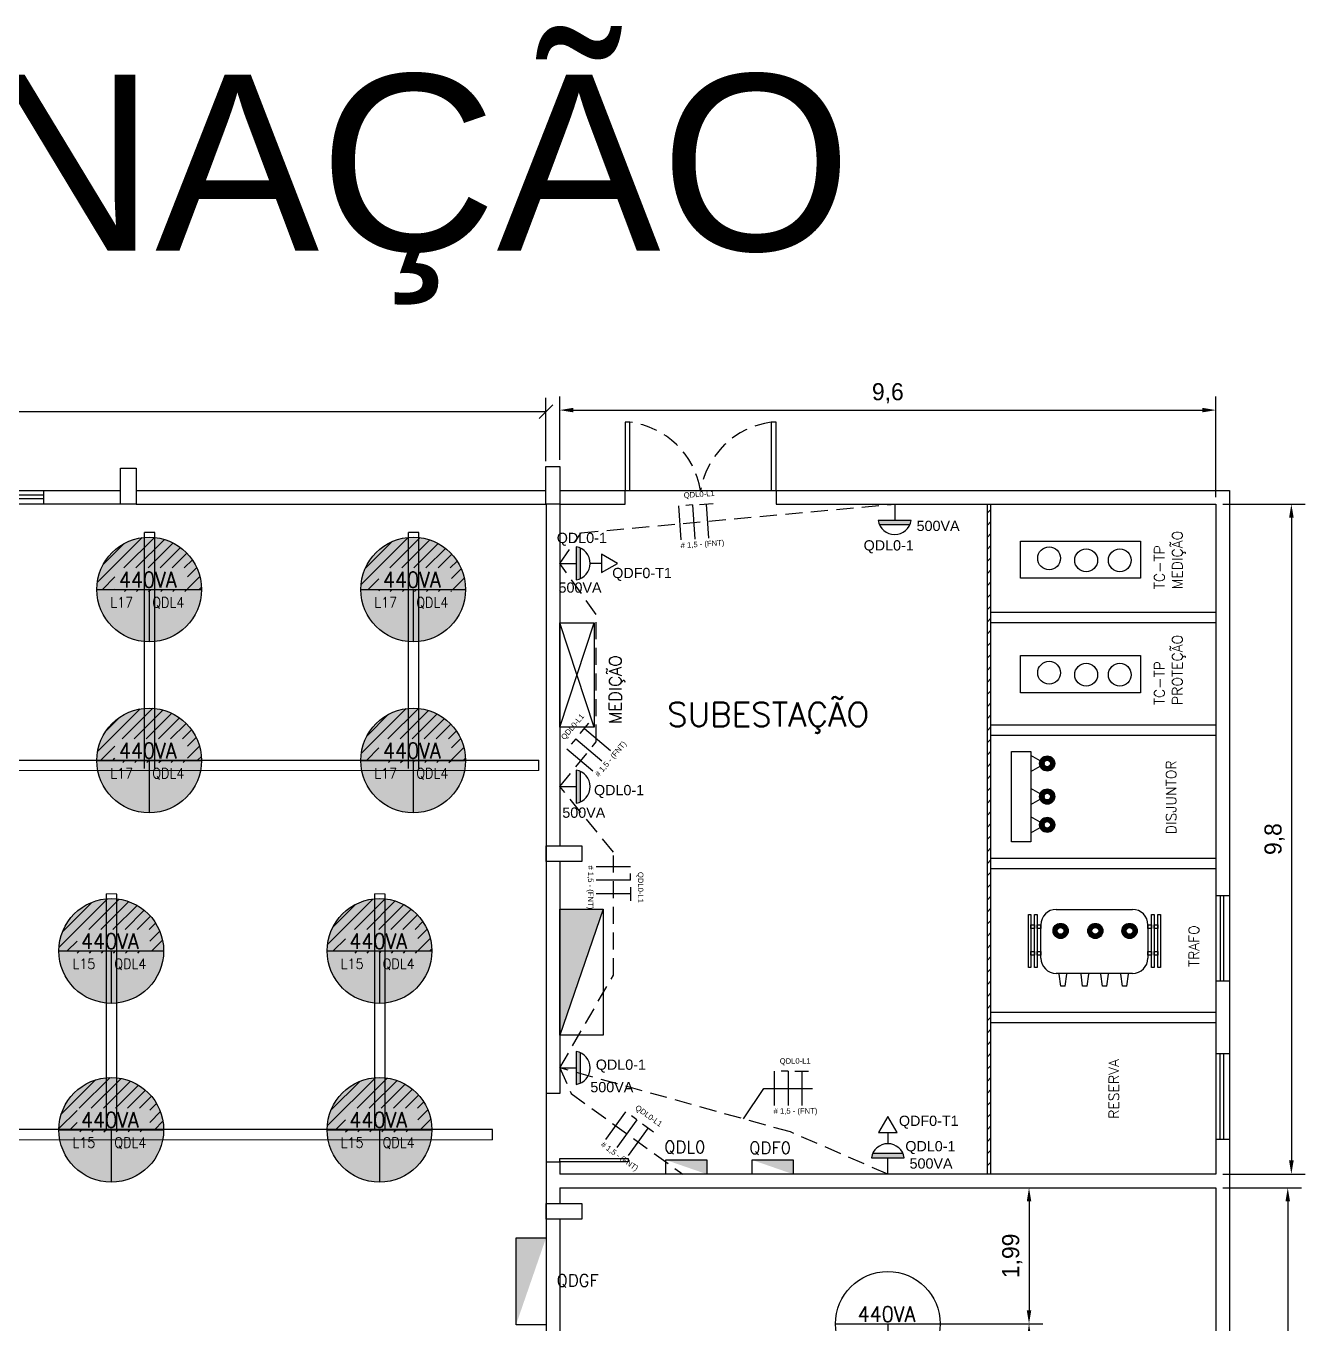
# Model space of a CAD drawing. Extents: x -646 to 641, y -139 to 322.
# Drawn here: x 392.53 to 411.25, y 48.84 to 67.82 of the extents above; entities that cross this region are included whole.
import ezdxf

# ---------------------------------------------------------------- set-up
doc = ezdxf.new("R2010")
doc.units = 0
doc.header["$MEASUREMENT"] = 0
doc.linetypes.add('DASHED2', pattern=[0.375, 0.25, -0.125])
for name, color, linetype in [('_ARQ', 5, 'Continuous'), ('_ARQ-TEXTO', 4, 'Continuous'), ('_COTAS', 4, 'Continuous'), ('_ELT-ELETROCALHAS', 1, 'Continuous'), ('_ELT-LUMINARIAS', 3, 'Continuous'), ('_ELT-MÁQUINAS', 3, 'Continuous'), ('_ELT-PONTO', 2, 'Continuous'), ('_ELT-PONTO-TEXTO', 4, 'Continuous'), ('_ELT_ELETRODUTOS', 6, 'Continuous'), ('ELET_FIAÇÃO', 1, 'Continuous')]:
    doc.layers.add(name, color=color, linetype=linetype)
doc.styles.add('ARIAL', font='arial.ttf')
doc.styles.add('ROMANS', font='romans')
doc.styles.add('textstyle3', font='romans')
doc.styles.add('textstyle4', font='arial.ttf')
doc.styles.add('textstyle6', font='Standard')
doc.dimstyles.new('QCADDimStyle', dxfattribs={"dimscale": 0, "dimtxt": 0.25, "dimasz": 0.2, "dimexe": 0.2, "dimexo": 0.1, "dimgap": 0.1, "dimtad": 1, "dimtxsty": 'Standard', "dimcen": 2.5, "dimadec": 1, "dimazin": 3, "dimtfac": 1, "dimtmove": 2, "dimatfit": 3, "dimarcsym": 0})

# ---------------------------------------------------------------- blocks, each defined once
blk = doc.blocks.new('_OBLIQUE')
at = {"color": 0, "linetype": 'ByBlock'}
blk.add_line((-0.5, -0.5), (0.5, 0.5), dxfattribs=at)
blk = doc.blocks.new('*D35')
at = {"layer": '_COTAS', "color": 0, "linetype": 'Continuous', "lineweight": -2, "transparency": 16777216}
for p, q in [((400.343, 61.476), (400.343, 62.402)), ((409.943, 60.928), (409.943, 62.402)), ((400.543, 62.202), (409.743, 62.202))]:
    blk.add_line(p, q, dxfattribs=at)
at = {"layer": '_COTAS', "color": 0, "linetype": 'Continuous', "transparency": 16777216}
for points in [[(400.543, 62.236), (400.543, 62.169), (400.343, 62.202)], [(409.743, 62.236), (409.743, 62.169), (409.943, 62.202)]]:
    blk.add_solid(points, dxfattribs=at)
at = {"layer": 'DEFPOINTS', "color": 0, "linetype": 'Continuous', "transparency": 16777216}
for p in [(409.943, 62.202), (400.343, 61.376), (409.943, 60.828)]:
    blk.add_point(p, dxfattribs=at)
at = {"layer": '_COTAS', "color": 0, "linetype": 'Continuous', "transparency": 16777216, "insert": (405.143, 62.448), "char_height": 0.25, "attachment_point": 5}
blk.add_mtext('9,6', dxfattribs=at)
blk = doc.blocks.new('*D36')
at = {"layer": '_COTAS', "color": 0, "linetype": 'Continuous', "lineweight": -2, "transparency": 16777216}
for p, q in [((410.043, 60.828), (411.247, 60.828)), ((411.047, 60.628), (411.047, 51.228)), ((410.043, 51.028), (411.247, 51.028))]:
    blk.add_line(p, q, dxfattribs=at)
at = {"layer": '_COTAS', "color": 0, "linetype": 'Continuous', "transparency": 16777216}
for points in [[(411.014, 60.628), (411.081, 60.628), (411.047, 60.828)], [(411.014, 51.228), (411.081, 51.228), (411.047, 51.028)]]:
    blk.add_solid(points, dxfattribs=at)
at = {"layer": 'DEFPOINTS', "color": 0, "linetype": 'Continuous', "transparency": 16777216}
for p in [(409.943, 60.828), (409.943, 51.028), (411.047, 51.028)]:
    blk.add_point(p, dxfattribs=at)
at = {"layer": '_COTAS', "color": 0, "linetype": 'Continuous', "transparency": 16777216, "insert": (410.802, 55.928), "char_height": 0.25, "attachment_point": 5, "rotation": 90}
blk.add_mtext('9,8', dxfattribs=at)
blk = doc.blocks.new('*D37')
at = {"layer": '_COTAS', "color": 0, "linetype": 'Continuous', "lineweight": -2, "transparency": 16777216}
for p, q in [((410.043, 50.828), (411.194, 50.828)), ((410.994, 50.628), (410.994, 35.111)), ((410.043, 34.911), (411.194, 34.911))]:
    blk.add_line(p, q, dxfattribs=at)
at = {"layer": '_COTAS', "color": 0, "linetype": 'Continuous', "transparency": 16777216}
for points in [[(410.961, 50.628), (411.028, 50.628), (410.994, 50.828)], [(410.961, 35.111), (411.028, 35.111), (410.994, 34.911)]]:
    blk.add_solid(points, dxfattribs=at)
at = {"layer": 'DEFPOINTS', "color": 0, "linetype": 'Continuous', "transparency": 16777216}
for p in [(409.943, 50.828), (409.943, 34.911), (410.994, 34.911)]:
    blk.add_point(p, dxfattribs=at)
at = {"layer": '_COTAS', "color": 0, "linetype": 'Continuous', "transparency": 16777216, "insert": (410.749, 42.87), "char_height": 0.25, "attachment_point": 5, "rotation": 90}
blk.add_mtext('15,92', dxfattribs=at)
blk = doc.blocks.new('LAMP_VaporMetal')
at = {"layer": '_ELT-LUMINARIAS', "linetype": 'Continuous'}
blk.add_circle((0, 0), 0.766, dxfattribs=at)
at = {"layer": '_ELT-MÁQUINAS', "linetype": 'Continuous'}
for p, q in [((-0.766, 0), (0.766, 0)), ((0, 0), (0, -0.766))]:
    blk.add_line(p, q, dxfattribs=at)
at = {"layer": '_ELT-LUMINARIAS', "linetype": 'Continuous', "style": 'textstyle4'}
for tag, p, height in [('220VA', (-0.442, 0.031), 0.226), ('L34', (-0.568, -0.263), 0.15), ('QDL5', (0.044, -0.263), 0.15)]:
    blk.add_attdef(tag, p, '', height=height, dxfattribs=at)
blk = doc.blocks.new('*D50')
at = {"layer": '_COTAS', "color": 0, "linetype": 'Continuous', "lineweight": -2, "transparency": 16777216}
for p, q in [((405.243, 50.828), (407.409, 50.828)), ((407.209, 50.628), (407.209, 49.038)), ((405.243, 48.838), (407.409, 48.838))]:
    blk.add_line(p, q, dxfattribs=at)
at = {"layer": '_COTAS', "color": 0, "linetype": 'Continuous', "transparency": 16777216}
for points in [[(407.176, 50.628), (407.242, 50.628), (407.209, 50.828)], [(407.176, 49.038), (407.242, 49.038), (407.209, 48.838)]]:
    blk.add_solid(points, dxfattribs=at)
at = {"layer": 'DEFPOINTS', "color": 0, "linetype": 'Continuous', "transparency": 16777216}
for p in [(405.143, 50.828), (405.143, 48.838), (407.209, 48.838)]:
    blk.add_point(p, dxfattribs=at)
at = {"layer": '_COTAS', "color": 0, "linetype": 'Continuous', "transparency": 16777216, "insert": (406.963, 49.833), "char_height": 0.25, "attachment_point": 5, "rotation": 90}
blk.add_mtext('1,99', dxfattribs=at)
blk = doc.blocks.new('*D51')
at = {"layer": '_COTAS', "color": 0, "linetype": 'Continuous', "lineweight": -2, "transparency": 16777216}
for p, q in [((405.243, 48.838), (407.409, 48.838)), ((407.209, 48.638), (407.209, 47.344)), ((407.209, 45.058), (407.209, 46.352)), ((405.243, 44.858), (407.409, 44.858))]:
    blk.add_line(p, q, dxfattribs=at)
at = {"layer": '_COTAS', "color": 0, "linetype": 'Continuous', "transparency": 16777216}
for points in [[(407.176, 48.638), (407.242, 48.638), (407.209, 48.838)], [(407.176, 45.058), (407.242, 45.058), (407.209, 44.858)]]:
    blk.add_solid(points, dxfattribs=at)
at = {"layer": 'DEFPOINTS', "color": 0, "linetype": 'Continuous', "transparency": 16777216}
for p in [(405.143, 48.838), (405.143, 44.858), (407.209, 44.858)]:
    blk.add_point(p, dxfattribs=at)
at = {"layer": '_COTAS', "color": 0, "linetype": 'Continuous', "transparency": 16777216, "insert": (407.209, 46.848), "char_height": 0.25, "attachment_point": 5, "rotation": 90}
blk.add_mtext('3,98', dxfattribs=at)
blk = doc.blocks.new('Arandela AntiExplosao')
at = {"layer": '_ELT-PONTO', "linetype": 'Continuous'}
h = blk.add_hatch(color=256, dxfattribs=at)
h.dxf.hatch_style = 1
h.paths.add_polyline_path([(-0.222, 0.301, 0.067425), (-0.241, 0.238), (0, 0.238), (0.241, 0.238, 0.067425), (0.222, 0.301)])
for p, q in [((-0.241, 0.238), (0, 0.238)), ((0.222, 0.301), (-0.222, 0.301)), ((0, 0), (0, 0.238)), ((0, 0.238), (0.241, 0.238))]:
    blk.add_line(p, q, dxfattribs=at)
blk.add_arc((0, 0.201), 0.244, 8.8166, 171.1834, dxfattribs=at)
blk = doc.blocks.new('FIACAO_LAMP_FNT')
at = {"layer": 'ELET_FIAÇÃO', "color": 4, "linetype": 'Continuous'}
for p, q in [((0, -0.25), (0, 0.25)), ((0.2, 0.25), (0.1, 0.25)), ((0.2, 0.25), (0.2, -0.25)), ((0.3, 0.25), (0.5, 0.25)), ((0.4, 0.25), (0.4, -0.25))]:
    blk.add_line(p, q, dxfattribs=at)
at = {"layer": 'ELET_FIAÇÃO', "color": 4, "linetype": 'Continuous', "style": 'textstyle4'}
for tag, p in [('C', (0.079, 0.36)), ('B', (-0.014, -0.37))]:
    blk.add_attdef(tag, p, '', height=0.08, dxfattribs=at)
blk = doc.blocks.new('TOM_Monof_baixa')
at = {"layer": '_ELT-PONTO'}
for p, q in [((0.166, 0), (0, 0)), ((0.399, 0), (0.166, 0.135)), ((0.166, 0.135), (0.166, -0.135)), ((0.166, -0.135), (0.399, 0))]:
    blk.add_line(p, q, dxfattribs=at)
blk = doc.blocks.new('LAMP_Recapagem')
at = {"true_color": 0xffffff}
h = blk.add_hatch(color=7, dxfattribs=at)
h.dxf.hatch_style = 1
edge = h.paths.add_edge_path()
edge.add_arc((0, 0), 0.766, 0, 360)
at = {"layer": '_ELT-LUMINARIAS', "linetype": 'Continuous', "transparency": 33554687}
h = blk.add_hatch(dxfattribs=at)
h.set_pattern_fill('ANSI31', color=256, style=0, pattern_type=0)
h.set_pattern_definition([(45, (-325.58795, -41.82564), (-0.08838835, 0.08838835), [])])
edge = h.paths.add_edge_path(flags=0)
edge.add_line((-0.766, 0), (0.766, 0))
edge.add_arc((0, 0), 0.766, 0, 180)
h.paths.add_polyline_path([(-0.5, -0.03), (0.562, -0.03), (0.562, 0.315), (-0.5, 0.315)], flags=0)
at = {"layer": '_ELT-LUMINARIAS', "linetype": 'Continuous'}
blk.add_circle((0, 0), 0.766, dxfattribs=at)
at = {"layer": '_ELT-MÁQUINAS', "linetype": 'Continuous'}
for p, q in [((-0.766, 0), (0.766, 0)), ((0, 0), (0, -0.766))]:
    blk.add_line(p, q, dxfattribs=at)
at = {"layer": '_ELT-LUMINARIAS', "linetype": 'Continuous', "style": 'textstyle4'}
for tag, p, height in [('990VA', (-0.442, 0.031), 0.226), ('L34', (-0.568, -0.263), 0.15), ('QDL5', (0.044, -0.263), 0.15)]:
    blk.add_attdef(tag, p, '', height=height, dxfattribs=at)

msp = doc.modelspace()

# ---------------------------------------------------------------- hatches: boundary and pattern name
at = {"layer": '_ARQ', "transparency": 33554687}
h = msp.add_hatch(dxfattribs=at)
h.set_pattern_fill('ANSI31', color=256, style=0, pattern_type=0)
h.set_pattern_definition([(45, (137.35003, -73.14091), (-0.08838835, 0.08838835), [])])
h.paths.add_polyline_path([(406.652, 60.828), (406.6, 60.828), (406.6, 51.028), (406.652, 51.028)], flags=0)
at = {"layer": '_ELT-PONTO', "linetype": 'Continuous', "transparency": 33554687}
h = msp.add_hatch(color=256, dxfattribs=at)
edge = h.paths.add_edge_path(flags=0)
edge.add_arc((407.475, 57.034), 0.111, 180, 360)
edge.add_arc((407.475, 57.034), 0.111, 0, 180)
edge = h.paths.add_edge_path(flags=0)
edge.add_arc((407.475, 57.034), 0.0492, 180, 360, ccw=False)
edge.add_arc((407.475, 57.034), 0.0492, 0, 180, ccw=False)
h = msp.add_hatch(color=256, dxfattribs=at)
edge = h.paths.add_edge_path(flags=0)
edge.add_arc((407.475, 56.55), 0.111, 180, 360)
edge.add_arc((407.475, 56.55), 0.111, 0, 180)
edge = h.paths.add_edge_path(flags=0)
edge.add_arc((407.475, 56.55), 0.0492, 180, 360, ccw=False)
edge.add_arc((407.475, 56.55), 0.0492, 0, 180, ccw=False)
h = msp.add_hatch(color=256, dxfattribs=at)
edge = h.paths.add_edge_path(flags=0)
edge.add_arc((407.475, 56.137), 0.111, 180, 360)
edge.add_arc((407.475, 56.137), 0.111, 0, 180)
edge = h.paths.add_edge_path(flags=0)
edge.add_arc((407.475, 56.137), 0.0492, 180, 360, ccw=False)
edge.add_arc((407.475, 56.137), 0.0492, 0, 180, ccw=False)
for points in [[(400.343, 53.061), (400.98, 54.901), (400.343, 54.901)], [(399.703, 48.826), (400.143, 50.099), (399.703, 50.099)]]:
    msp.add_hatch(color=256, dxfattribs=at).paths.add_polyline_path(points, flags=0)
h = msp.add_hatch(color=256, dxfattribs=at)
edge = h.paths.add_edge_path(flags=0)
edge.add_arc((407.671, 54.585), 0.111, 0, 180)
edge.add_arc((407.671, 54.585), 0.111, 180, 360)
edge = h.paths.add_edge_path(flags=0)
edge.add_arc((407.671, 54.585), 0.0492, 0, 180, ccw=False)
edge.add_arc((407.671, 54.585), 0.0492, 180, 360, ccw=False)
h = msp.add_hatch(color=256, dxfattribs=at)
edge = h.paths.add_edge_path(flags=0)
edge.add_arc((408.179, 54.585), 0.111, 270, 450)
edge.add_arc((408.179, 54.585), 0.111, 90, 270)
edge = h.paths.add_edge_path(flags=0)
edge.add_arc((408.179, 54.585), 0.0492, -90, 90, ccw=False)
edge.add_arc((408.179, 54.585), 0.0492, 90, 270, ccw=False)
h = msp.add_hatch(color=256, dxfattribs=at)
edge = h.paths.add_edge_path(flags=0)
edge.add_arc((408.68, 54.585), 0.111, 0, 180)
edge.add_arc((408.68, 54.585), 0.111, 180, 360)
edge = h.paths.add_edge_path(flags=0)
edge.add_arc((408.68, 54.585), 0.0492, 0, 180, ccw=False)
edge.add_arc((408.68, 54.585), 0.0492, 180, 360, ccw=False)
at = {"layer": '_ELT-PONTO', "linetype": 'Continuous'}
for points in [[(401.894, 51.236), (402.494, 51.028), (402.494, 51.236)], [(403.156, 51.236), (403.756, 51.028), (403.756, 51.236)]]:
    msp.add_hatch(color=256, dxfattribs=at).paths.add_polyline_path(points)

# ---------------------------------------------------------------- linework, layer by layer
at = {"layer": '_ARQ'}
for p, q in [((387.914, 61.028), (393.914, 61.028)), ((389.587, 60.963), (392.784, 60.963)), ((392.787, 61.028), (392.787, 60.825)), ((394.143, 61.028), (400.141, 61.028)), ((400.343, 61.028), (410.143, 61.028)), ((410.143, 61.028), (410.143, 37.405)), ((389.587, 60.91), (392.784, 60.91)), ((394.143, 60.828), (400.143, 60.828)), ((400.143, 60.828), (400.143, 22.343)), ((400.343, 60.828), (400.343, 55.828)), ((400.343, 60.828), (401.298, 60.828)), ((403.508, 60.828), (409.943, 60.828)), ((406.6, 51.028), (406.6, 60.828)), ((406.652, 51.028), (406.652, 60.828)), ((409.943, 60.828), (409.943, 51.028)), ((406.652, 59.248), (409.943, 59.248)), ((406.652, 59.098), (409.943, 59.098)), ((406.652, 57.598), (409.943, 57.598)), ((406.652, 57.448), (409.943, 57.448)), ((406.652, 55.648), (409.943, 55.648)), ((406.652, 55.498), (409.943, 55.498)), ((409.943, 55.103), (410.146, 55.103)), ((410.008, 53.853), (410.008, 55.103)), ((410.061, 53.853), (410.061, 55.103)), ((409.943, 53.853), (410.146, 53.853)), ((406.652, 53.398), (409.943, 53.398)), ((406.652, 53.248), (409.943, 53.248)), ((409.941, 52.792), (410.143, 52.792)), ((410.005, 51.541), (410.005, 52.792)), ((410.059, 51.541), (410.059, 52.792)), ((409.941, 51.541), (410.143, 51.541)), ((400.143, 51.207), (400.343, 51.207)), ((400.343, 51.207), (400.343, 51.028)), ((409.943, 51.028), (400.343, 51.028)), ((400.343, 50.828), (409.943, 50.828)), ((400.343, 50.828), (400.343, 50.599)), ((409.943, 50.828), (409.943, 37.405)), ((400.343, 50.37), (400.343, 45.37))]:
    msp.add_line(p, q, dxfattribs=at)
at = {"layer": '_ARQ', "linetype": 'Continuous'}
for p, q in [((401.298, 61.026), (403.508, 61.026)), ((401.298, 60.828), (401.298, 61.026)), ((403.508, 61.026), (403.508, 60.828)), ((393.914, 60.828), (356.768, 60.828)), ((400.343, 55.599), (400.343, 52.207)), ((400.343, 52.207), (400.143, 52.207))]:
    msp.add_line(p, q, dxfattribs=at)
for points in [[(401.298, 61.026), (401.368, 61.026), (401.368, 62.026), (401.298, 62.026)], [(403.438, 61.026), (403.508, 61.026), (403.508, 62.026), (403.438, 62.026)], [(400.343, 60.828), (400.141, 60.828), (400.141, 61.376), (400.343, 61.376)]]:
    msp.add_lwpolyline(points, close=True, dxfattribs=at)
at = {"layer": '_ARQ'}
for points in [[(394.143, 61.353), (394.143, 60.828), (393.914, 60.828), (393.914, 61.353)], [(400.143, 55.828), (400.668, 55.828), (400.668, 55.599), (400.143, 55.599)], [(400.343, 51.207), (400.343, 51.257), (401.343, 51.257), (401.343, 51.207)], [(400.143, 50.599), (400.668, 50.599), (400.668, 50.37), (400.143, 50.37)]]:
    msp.add_lwpolyline(points, close=True, dxfattribs=at)
at = {"layer": '_ARQ', "linetype": 'DASHED2'}
for centre, start, end in [((401.215, 60.832), 9.3793, 82.7104), ((403.591, 60.83), 97.2896, 170.6207)]:
    msp.add_arc(centre, 1.204, start, end, dxfattribs=at)
at = {"layer": '_COTAS', "linetype": 'Continuous'}
for p, q in [((400.141, 61.453), (400.141, 62.381)), ((369.226, 62.181), (400.141, 62.181))]:
    msp.add_line(p, q, dxfattribs=at)
at = {"layer": '_ELT-ELETROCALHAS', "linetype": 'Continuous'}
for p, q in [((394.267, 56.963), (394.266, 60.412)), ((394.416, 60.411), (394.266, 60.412)), ((394.417, 56.963), (394.416, 60.411)), ((398.13, 56.963), (398.129, 60.412)), ((398.279, 60.411), (398.129, 60.412)), ((398.28, 56.963), (398.279, 60.411)), ((400.038, 57.079), (370.245, 57.074)), ((400.038, 56.929), (400.038, 57.081)), ((400.038, 56.929), (383.747, 56.927)), ((393.712, 51.677), (393.712, 55.126)), ((393.862, 55.125), (393.712, 55.126)), ((393.862, 51.677), (393.862, 55.125)), ((397.637, 51.677), (397.637, 55.126)), ((397.787, 55.125), (397.637, 55.126)), ((397.787, 51.677), (397.787, 55.125)), ((399.36, 51.679), (383.744, 51.681)), ((399.36, 51.528), (399.36, 51.679)), ((399.36, 51.528), (383.744, 51.526))]:
    msp.add_line(p, q, dxfattribs=at)
at = {"layer": '_ELT-PONTO', "linetype": 'Continuous'}
for p, q in [((400.343, 57.565), (400.844, 59.092)), ((400.844, 57.565), (400.343, 59.092)), ((400.98, 54.901), (400.343, 53.061)), ((407.607, 54.9), (408.723, 54.9)), ((407.382, 54.189), (407.382, 54.675)), ((408.948, 54.675), (408.948, 54.189)), ((408.723, 53.964), (407.607, 53.964)), ((407.673, 53.779), (407.651, 53.951)), ((407.738, 53.779), (407.763, 53.951)), ((407.993, 53.779), (407.971, 53.951)), ((408.058, 53.779), (408.083, 53.951)), ((408.244, 53.964), (408.083, 53.964)), ((408.283, 53.779), (408.261, 53.951)), ((408.348, 53.779), (408.373, 53.951)), ((408.576, 53.779), (408.554, 53.951)), ((408.641, 53.779), (408.666, 53.951)), ((407.738, 53.779), (407.673, 53.779)), ((408.058, 53.779), (407.993, 53.779)), ((408.348, 53.779), (408.283, 53.779)), ((408.641, 53.779), (408.576, 53.779))]:
    msp.add_line(p, q, dxfattribs=at)
for points in [[(407.086, 59.743), (407.086, 60.286), (408.838, 60.286), (408.838, 59.743)], [(400.343, 59.092), (400.844, 59.092), (400.844, 57.565), (400.343, 57.565)], [(407.086, 58.069), (407.086, 58.612), (408.838, 58.612), (408.838, 58.069)], [(406.954, 55.89), (406.954, 57.21), (407.236, 57.21), (407.236, 55.89)], [(407.439, 57.034), (407.236, 57.151), (407.236, 56.917)], [(407.439, 56.55), (407.236, 56.667), (407.236, 56.433)], [(407.439, 56.137), (407.236, 56.254), (407.236, 56.02)], [(400.343, 54.901), (400.98, 54.901), (400.98, 53.061), (400.343, 53.061)], [(407.237, 54.049), (407.199, 54.049), (407.199, 54.825), (407.237, 54.825)], [(407.328, 54.049), (407.29, 54.049), (407.29, 54.825), (407.328, 54.825)], [(409.04, 54.049), (409.002, 54.049), (409.002, 54.825), (409.04, 54.825)], [(409.132, 54.049), (409.094, 54.049), (409.094, 54.825), (409.132, 54.825)], [(407.29, 54.623), (407.236, 54.623), (407.236, 54.675), (407.29, 54.675)], [(407.382, 54.623), (407.328, 54.623), (407.328, 54.675), (407.382, 54.675)], [(409.002, 54.623), (408.948, 54.623), (408.948, 54.675), (409.002, 54.675)], [(409.094, 54.623), (409.04, 54.623), (409.04, 54.675), (409.094, 54.675)], [(407.29, 54.232), (407.236, 54.232), (407.236, 54.284), (407.29, 54.284)], [(407.382, 54.232), (407.328, 54.232), (407.328, 54.284), (407.382, 54.284)], [(409.002, 54.232), (408.948, 54.232), (408.948, 54.284), (409.002, 54.284)], [(409.094, 54.232), (409.04, 54.232), (409.04, 54.284), (409.094, 54.284)], [(402.494, 51.236), (402.494, 51.028), (401.894, 51.028), (401.894, 51.236)], [(403.756, 51.236), (403.756, 51.028), (403.156, 51.028), (403.156, 51.236)], [(399.703, 50.099), (400.143, 50.099), (400.143, 48.826), (399.703, 48.826)]]:
    msp.add_lwpolyline(points, close=True, dxfattribs=at)
for centre, radius in [((407.503, 60.035), 0.167), ((408.045, 60.006), 0.167), ((408.537, 60.006), 0.167), ((407.503, 58.361), 0.167), ((408.045, 58.332), 0.167), ((408.537, 58.332), 0.167), ((407.475, 57.034), 0.111), ((407.475, 57.034), 0.0492), ((407.475, 56.55), 0.111), ((407.475, 56.55), 0.0492), ((407.475, 56.137), 0.111), ((407.475, 56.137), 0.0492), ((407.671, 54.585), 0.111), ((408.179, 54.585), 0.111), ((408.68, 54.585), 0.111), ((407.671, 54.585), 0.0492), ((408.179, 54.585), 0.0492), ((408.68, 54.585), 0.0492)]:
    msp.add_circle(centre, radius, dxfattribs=at)
for centre, start, end in [((407.607, 54.675), 90, 180), ((408.723, 54.675), 0, 90), ((407.607, 54.189), 180, 270), ((408.723, 54.189), 270, 0)]:
    msp.add_arc(centre, 0.225, start, end, dxfattribs=at)
at = {"layer": '_ELT_ELETRODUTOS', "linetype": 'DASHED2'}
for points in [[(400.343, 59.96), (400.656, 60.408), (405.243, 60.828)], [(400.343, 56.696), (400.877, 57.352), (400.877, 59.213), (400.343, 59.96)], [(400.343, 52.582), (401.129, 53.939), (401.129, 55.739), (400.343, 56.696)], [(400.343, 52.582), (400.509, 52.209), (402.143, 51.028)], [(405.143, 51.028), (403.718, 51.645), (400.343, 52.582)]]:
    msp.add_lwpolyline(points, dxfattribs=at)
at = {"layer": '_ELT_ELETRODUTOS'}
msp.add_lwpolyline([(403.029, 51.837), (403.328, 52.283), (404.04, 52.283)], dxfattribs=at)

# ---------------------------------------------------------------- block references
at = {"layer": '_COTAS', "linetype": 'Continuous', "xscale": 0.2, "yscale": 0.2, "zscale": 0.2}
msp.add_blockref('_OBLIQUE', (400.141, 62.181), dxfattribs=at)
at = {"layer": '_COTAS', "linetype": 'Continuous'}
msp.add_blockref('TOM_Monof_baixa', (400.788, 59.96), dxfattribs=at)
at = {"layer": '_COTAS', "linetype": 'Continuous', "rotation": 90}
msp.add_blockref('TOM_Monof_baixa', (405.143, 51.473), dxfattribs=at)
at = {"layer": '_ELT-LUMINARIAS', "linetype": 'Continuous'}
ref = msp.add_blockref('LAMP_Recapagem', (394.335, 59.578), dxfattribs=at)
ref.add_attrib('L34', 'L17', (393.767, 59.315), dxfattribs={"linetype": 'Continuous', "height": 0.1501, "style": 'textstyle6'})
ref.add_attrib('QDL5', 'QDL4', (394.38, 59.315), dxfattribs={"linetype": 'Continuous', "height": 0.1501, "style": 'textstyle6'})
ref.add_attrib('990VA', '440VA', (393.893, 59.609), dxfattribs={"linetype": 'Continuous', "height": 0.2256, "style": 'textstyle6'})
ref = msp.add_blockref('LAMP_Recapagem', (398.198, 59.578), dxfattribs=at)
ref.add_attrib('L34', 'L17', (397.63, 59.315), dxfattribs={"linetype": 'Continuous', "height": 0.1501, "style": 'textstyle6'})
ref.add_attrib('QDL5', 'QDL4', (398.243, 59.315), dxfattribs={"linetype": 'Continuous', "height": 0.1501, "style": 'textstyle6'})
ref.add_attrib('990VA', '440VA', (397.756, 59.609), dxfattribs={"linetype": 'Continuous', "height": 0.2256, "style": 'textstyle6'})
ref = msp.add_blockref('LAMP_Recapagem', (394.335, 57.078), dxfattribs=at)
ref.add_attrib('L34', 'L17', (393.767, 56.815), dxfattribs={"linetype": 'Continuous', "height": 0.1501, "style": 'textstyle6'})
ref.add_attrib('QDL5', 'QDL4', (394.38, 56.815), dxfattribs={"linetype": 'Continuous', "height": 0.1501, "style": 'textstyle6'})
ref.add_attrib('990VA', '440VA', (393.893, 57.109), dxfattribs={"linetype": 'Continuous', "height": 0.2256, "style": 'textstyle6'})
ref = msp.add_blockref('LAMP_Recapagem', (398.198, 57.078), dxfattribs=at)
ref.add_attrib('L34', 'L17', (397.63, 56.815), dxfattribs={"linetype": 'Continuous', "height": 0.1501, "style": 'textstyle6'})
ref.add_attrib('QDL5', 'QDL4', (398.243, 56.815), dxfattribs={"linetype": 'Continuous', "height": 0.1501, "style": 'textstyle6'})
ref.add_attrib('990VA', '440VA', (397.756, 57.109), dxfattribs={"linetype": 'Continuous', "height": 0.2256, "style": 'textstyle6'})
ref = msp.add_blockref('LAMP_Recapagem', (393.781, 54.292), dxfattribs=at)
ref.add_attrib('L34', 'L15', (393.213, 54.029), dxfattribs={"linetype": 'Continuous', "height": 0.1501, "style": 'textstyle6'})
ref.add_attrib('QDL5', 'QDL4', (393.825, 54.029), dxfattribs={"linetype": 'Continuous', "height": 0.1501, "style": 'textstyle6'})
ref.add_attrib('990VA', '440VA', (393.339, 54.323), dxfattribs={"linetype": 'Continuous', "height": 0.2256, "style": 'textstyle6'})
ref = msp.add_blockref('LAMP_Recapagem', (397.706, 54.292), dxfattribs=at)
ref.add_attrib('L34', 'L15', (397.138, 54.029), dxfattribs={"linetype": 'Continuous', "height": 0.1501, "style": 'textstyle6'})
ref.add_attrib('QDL5', 'QDL4', (397.75, 54.029), dxfattribs={"linetype": 'Continuous', "height": 0.1501, "style": 'textstyle6'})
ref.add_attrib('990VA', '440VA', (397.264, 54.323), dxfattribs={"linetype": 'Continuous', "height": 0.2256, "style": 'textstyle6'})
ref = msp.add_blockref('LAMP_Recapagem', (393.781, 51.677), dxfattribs=at)
ref.add_attrib('L34', 'L15', (393.213, 51.414), dxfattribs={"linetype": 'Continuous', "height": 0.1501, "style": 'textstyle6'})
ref.add_attrib('QDL5', 'QDL4', (393.825, 51.414), dxfattribs={"linetype": 'Continuous', "height": 0.1501, "style": 'textstyle6'})
ref.add_attrib('990VA', '440VA', (393.339, 51.708), dxfattribs={"linetype": 'Continuous', "height": 0.2256, "style": 'textstyle6'})
ref = msp.add_blockref('LAMP_Recapagem', (397.706, 51.677), dxfattribs=at)
ref.add_attrib('L34', 'L15', (397.138, 51.414), dxfattribs={"linetype": 'Continuous', "height": 0.1501, "style": 'textstyle6'})
ref.add_attrib('QDL5', 'QDL4', (397.75, 51.414), dxfattribs={"linetype": 'Continuous', "height": 0.1501, "style": 'textstyle6'})
ref.add_attrib('990VA', '440VA', (397.264, 51.708), dxfattribs={"linetype": 'Continuous', "height": 0.2256, "style": 'textstyle6'})
ref = msp.add_blockref('LAMP_VaporMetal', (405.143, 48.838), dxfattribs=at)
ref.add_attrib('220VA', '440VA', (404.701, 48.869), dxfattribs={"linetype": 'Continuous', "height": 0.2256, "style": 'textstyle6'})
ref.add_attrib('L34', 'L1', (404.575, 48.575), dxfattribs={"linetype": 'Continuous', "height": 0.1501, "style": 'textstyle6'})
ref.add_attrib('QDL5', 'QDL1', (405.187, 48.575), dxfattribs={"linetype": 'Continuous', "height": 0.1501, "style": 'textstyle6'})
at = {"layer": '_ELT-PONTO', "linetype": 'Continuous'}
for p, rotation in [((405.243, 60.828), 180.0000000000233), ((400.343, 59.96), 270.0000000000232), ((400.343, 56.696), 270), ((400.343, 52.582), 270)]:
    msp.add_blockref('Arandela AntiExplosao', p, dxfattribs=dict(at, rotation=rotation))
msp.add_blockref('Arandela AntiExplosao', (405.143, 51.028), dxfattribs=at)
at = {"layer": '_ELT_ELETRODUTOS', "linetype": 'Continuous'}
ref = msp.add_blockref('FIACAO_LAMP_FNT', (402.104, 60.553), dxfattribs=dict(at, rotation=3.789482212721408))
ref.add_attrib('B', '# 1,5 - (FNT)', (402.115, 60.183), dxfattribs={"layer": 'ELET_FIAÇÃO', "color": 4, "linetype": 'Continuous', "height": 0.08, "rotation": 3.7895, "style": 'ARIAL'})
ref.add_attrib('C', 'QDL0-L1', (402.159, 60.917), dxfattribs={"layer": 'ELET_FIAÇÃO', "color": 4, "linetype": 'Continuous', "height": 0.08, "rotation": 3.7895, "style": 'ARIAL'})
ref = msp.add_blockref('FIACAO_LAMP_FNT', (400.638, 57.081), dxfattribs=dict(at, rotation=49.86655218363543))
ref.add_attrib('B', '# 1,5 - (FNT)', (400.912, 56.831), dxfattribs={"layer": 'ELET_FIAÇÃO', "color": 4, "linetype": 'Continuous', "height": 0.08, "rotation": 49.8666, "style": 'ARIAL'})
ref.add_attrib('C', 'QDL0-L1', (400.414, 57.373), dxfattribs={"layer": 'ELET_FIAÇÃO', "color": 4, "linetype": 'Continuous', "height": 0.08, "rotation": 49.8666, "style": 'ARIAL'})
ref = msp.add_blockref('FIACAO_LAMP_FNT', (401.127, 55.528), dxfattribs=dict(at, rotation=269.8320723386605))
ref.add_attrib('B', '# 1,5 - (FNT)', (400.757, 55.542), dxfattribs={"layer": 'ELET_FIAÇÃO', "color": 4, "linetype": 'Continuous', "height": 0.08, "rotation": 269.8321, "style": 'ARIAL'})
ref.add_attrib('C', 'QDL0-L1', (401.487, 55.448), dxfattribs={"layer": 'ELET_FIAÇÃO', "color": 4, "linetype": 'Continuous', "height": 0.08, "rotation": 269.8321, "style": 'ARIAL'})
ref = msp.add_blockref('FIACAO_LAMP_FNT', (403.484, 52.282), dxfattribs=dict(at, rotation=0.2938248531423326))
ref.add_attrib('B', '# 1,5 - (FNT)', (403.472, 51.911), dxfattribs={"layer": 'ELET_FIAÇÃO', "color": 4, "linetype": 'Continuous', "height": 0.08, "rotation": 0.2938, "style": 'ARIAL'})
ref.add_attrib('C', 'QDL0-L1', (403.561, 52.642), dxfattribs={"layer": 'ELET_FIAÇÃO', "color": 4, "linetype": 'Continuous', "height": 0.08, "rotation": 0.2938, "style": 'ARIAL'})
ref = msp.add_blockref('FIACAO_LAMP_FNT', (401.164, 51.736), dxfattribs=dict(at, rotation=324.1443126463381))
ref.add_attrib('B', '# 1,5 - (FNT)', (400.936, 51.444), dxfattribs={"layer": 'ELET_FIAÇÃO', "color": 4, "linetype": 'Continuous', "height": 0.08, "rotation": 324.1443, "style": 'ARIAL'})
ref.add_attrib('C', 'QDL0-L1', (401.439, 51.981), dxfattribs={"layer": 'ELET_FIAÇÃO', "color": 4, "linetype": 'Continuous', "height": 0.08, "rotation": 324.1443, "style": 'ARIAL'})

# ---------------------------------------------------------------- texts
at = {"layer": '_ARQ-TEXTO', "style": 'textstyle3'}
msp.add_text('SUBESTAÇÃO', height=0.35, dxfattribs=at).set_placement((401.914, 57.577))
at = {"layer": '_ARQ-TEXTO', "linetype": 'Continuous', "insert": (367.249, 67.11), "char_height": 2.57438, "width": 44.48312, "attachment_point": 1, "style": 'textstyle4'}
msp.add_mtext('PLANTA ILUMINAÇÃO', dxfattribs=at)
at = {"layer": '_ELT-PONTO', "linetype": 'Continuous', "char_height": 0.15, "attachment_point": 1, "style": 'ARIAL'}
for s, insert in [('500VA', (405.564, 60.584)), ('QDL0-1', (400.299, 60.408)), ('QDL0-1', (404.789, 60.299)), ('QDF0-T1', (401.11, 59.895)), ('500VA', (400.325, 59.682)), ('QDL0-1', (400.844, 56.72)), ('500VA', (400.38, 56.39)), ('QDL0-1', (400.87, 52.704)), ('500VA', (400.79, 52.376)), ('QDF0-T1', (405.305, 51.883)), ('QDL0-1', (405.399, 51.512)), ('500VA', (405.461, 51.259))]:
    msp.add_mtext_dynamic_manual_height_columns(s, width=3.52102, gutter_width=12.5, heights=[0], dxfattribs=dict(at, insert=insert))
at = {"layer": '_ELT-PONTO-TEXTO', "style": 'textstyle3'}
for s, height, p in [('MEDIÇÃO', 0.15, (409.454, 59.583)), ('TC-TP', 0.15, (409.192, 59.583)), ('PROTEÇÃO', 0.15, (409.454, 57.888)), ('MEDIÇÃO', 0.176, (401.244, 57.613)), ('TC-TP', 0.15, (409.192, 57.888)), ('DISJUNTOR', 0.15, (409.363, 55.999)), ('TRAFO', 0.15, (409.696, 54.057)), ('RESERVA', 0.15, (408.525, 51.837))]:
    msp.add_text(s, height=height, rotation=90, dxfattribs=at).set_placement(p)
at = {"layer": '_ELT-PONTO-TEXTO'}
for s, style, p in [('QDL0', 'ROMANS', (401.87, 51.337)), ('QDF0', 'ROMANS', (403.114, 51.325)), ('QDGF', 'textstyle3', (400.295, 49.386))]:
    msp.add_text(s, height=0.176, dxfattribs=dict(at, style=style)).set_placement(p)

# ---------------------------------------------------------------- dimensions: what is measured, and where the dimension line sits
at = {"layer": '_COTAS', "linetype": 'Continuous'}
dim = msp.add_linear_dim(base=(409.943, 62.202), p1=(400.343, 61.376), p2=(409.943, 60.828), dimstyle='QCADDimStyle', override={"dimscale": 1, "dimtoh": 0, "dimsah": 1, "dimcen": 0.2, "dimtdec": 2, "dimtofl": 1}, dxfattribs=at)
dim.commit()
dim.dimension.update_dxf_attribs({"geometry": '*D35', "text_midpoint": (405.143, 62.448)})
for base, p1, p2, picture, middle in [((411.047, 51.028), (409.943, 60.828), (409.943, 51.028), '*D36', (410.802, 55.928)), ((407.209, 48.838), (405.143, 50.828), (405.143, 48.838), '*D50', (406.963, 49.833)), ((410.994, 34.911), (409.943, 50.828), (409.943, 34.911), '*D37', (410.749, 42.87))]:
    dim = msp.add_linear_dim(base=base, p1=p1, p2=p2, angle=90, dimstyle='QCADDimStyle', override={"dimscale": 1, "dimtoh": 0, "dimsah": 1, "dimcen": 0.2, "dimtdec": 2, "dimtofl": 1}, dxfattribs=at)
    dim.commit()
    dim.dimension.update_dxf_attribs({"geometry": picture, "text_midpoint": middle})
dim = msp.add_linear_dim(base=(407.209, 44.858), p1=(405.143, 48.838), p2=(405.143, 44.858), angle=90, dimstyle='QCADDimStyle', override={"dimscale": 1, "dimtoh": 0, "dimsah": 1, "dimcen": 0.2, "dimtdec": 2, "dimtofl": 1}, dxfattribs=at)
dim.commit()
dim.dimension.update_dxf_attribs({"geometry": '*D51', "text_midpoint": (407.209, 46.848), "dimtype": 160})

doc.saveas('drawing.dxf')
